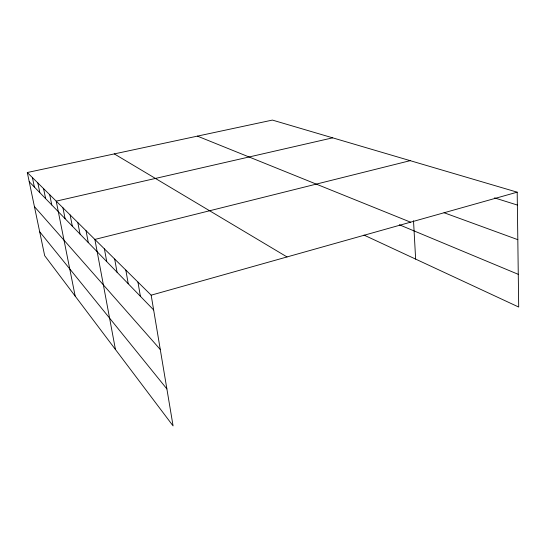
<?xml version="1.0" encoding="UTF-8"?>
<svg xmlns="http://www.w3.org/2000/svg" width="546" height="546" viewBox="0 0 546 546"><rect width="100%" height="100%" fill="white"/><g stroke="black" fill="none" stroke-linecap="round" stroke-linejoin="round"><path stroke-width="0.82" d="M517.192 192.178L272.399 120.086L27.3 172.516L151.167 295.174L517.192 192.178L518.7 307.043L363.991 235.08M410.176 160.661L94.874 239.428L115.445 349.495M332.678 137.838L56.218 201.153L75.177 296.103M494.512 197.884L517.362 205.05M444.075 212.735L517.82 239.667M197.413 136.125L410.578 222.181M399.338 224.775L518.27 274.331M114.305 153.904L287.032 256.948M29.225 181.722L153.644 309.944M34.425 206.613L160.278 349.515M39.674 231.75L166.885 388.923M27.3 172.516L44.67 255.658L173.082 425.914L151.167 295.174M32.419 177.587L34.378 187.032M37.845 182.958L39.838 192.663M43.598 188.657L45.632 198.628M49.713 194.71L51.781 204.968M62.947 207.814L65.097 218.687M70.127 214.926L72.311 226.126M77.805 222.529L80.03 234.084M86.036 230.678L88.295 242.601M104.395 248.86L106.736 261.602M114.68 259.043L117.056 272.242M125.826 270.079L128.242 283.763M137.947 282.084L140.39 296.287M413.513 220.72L415.642 259.104"/></g></svg>
